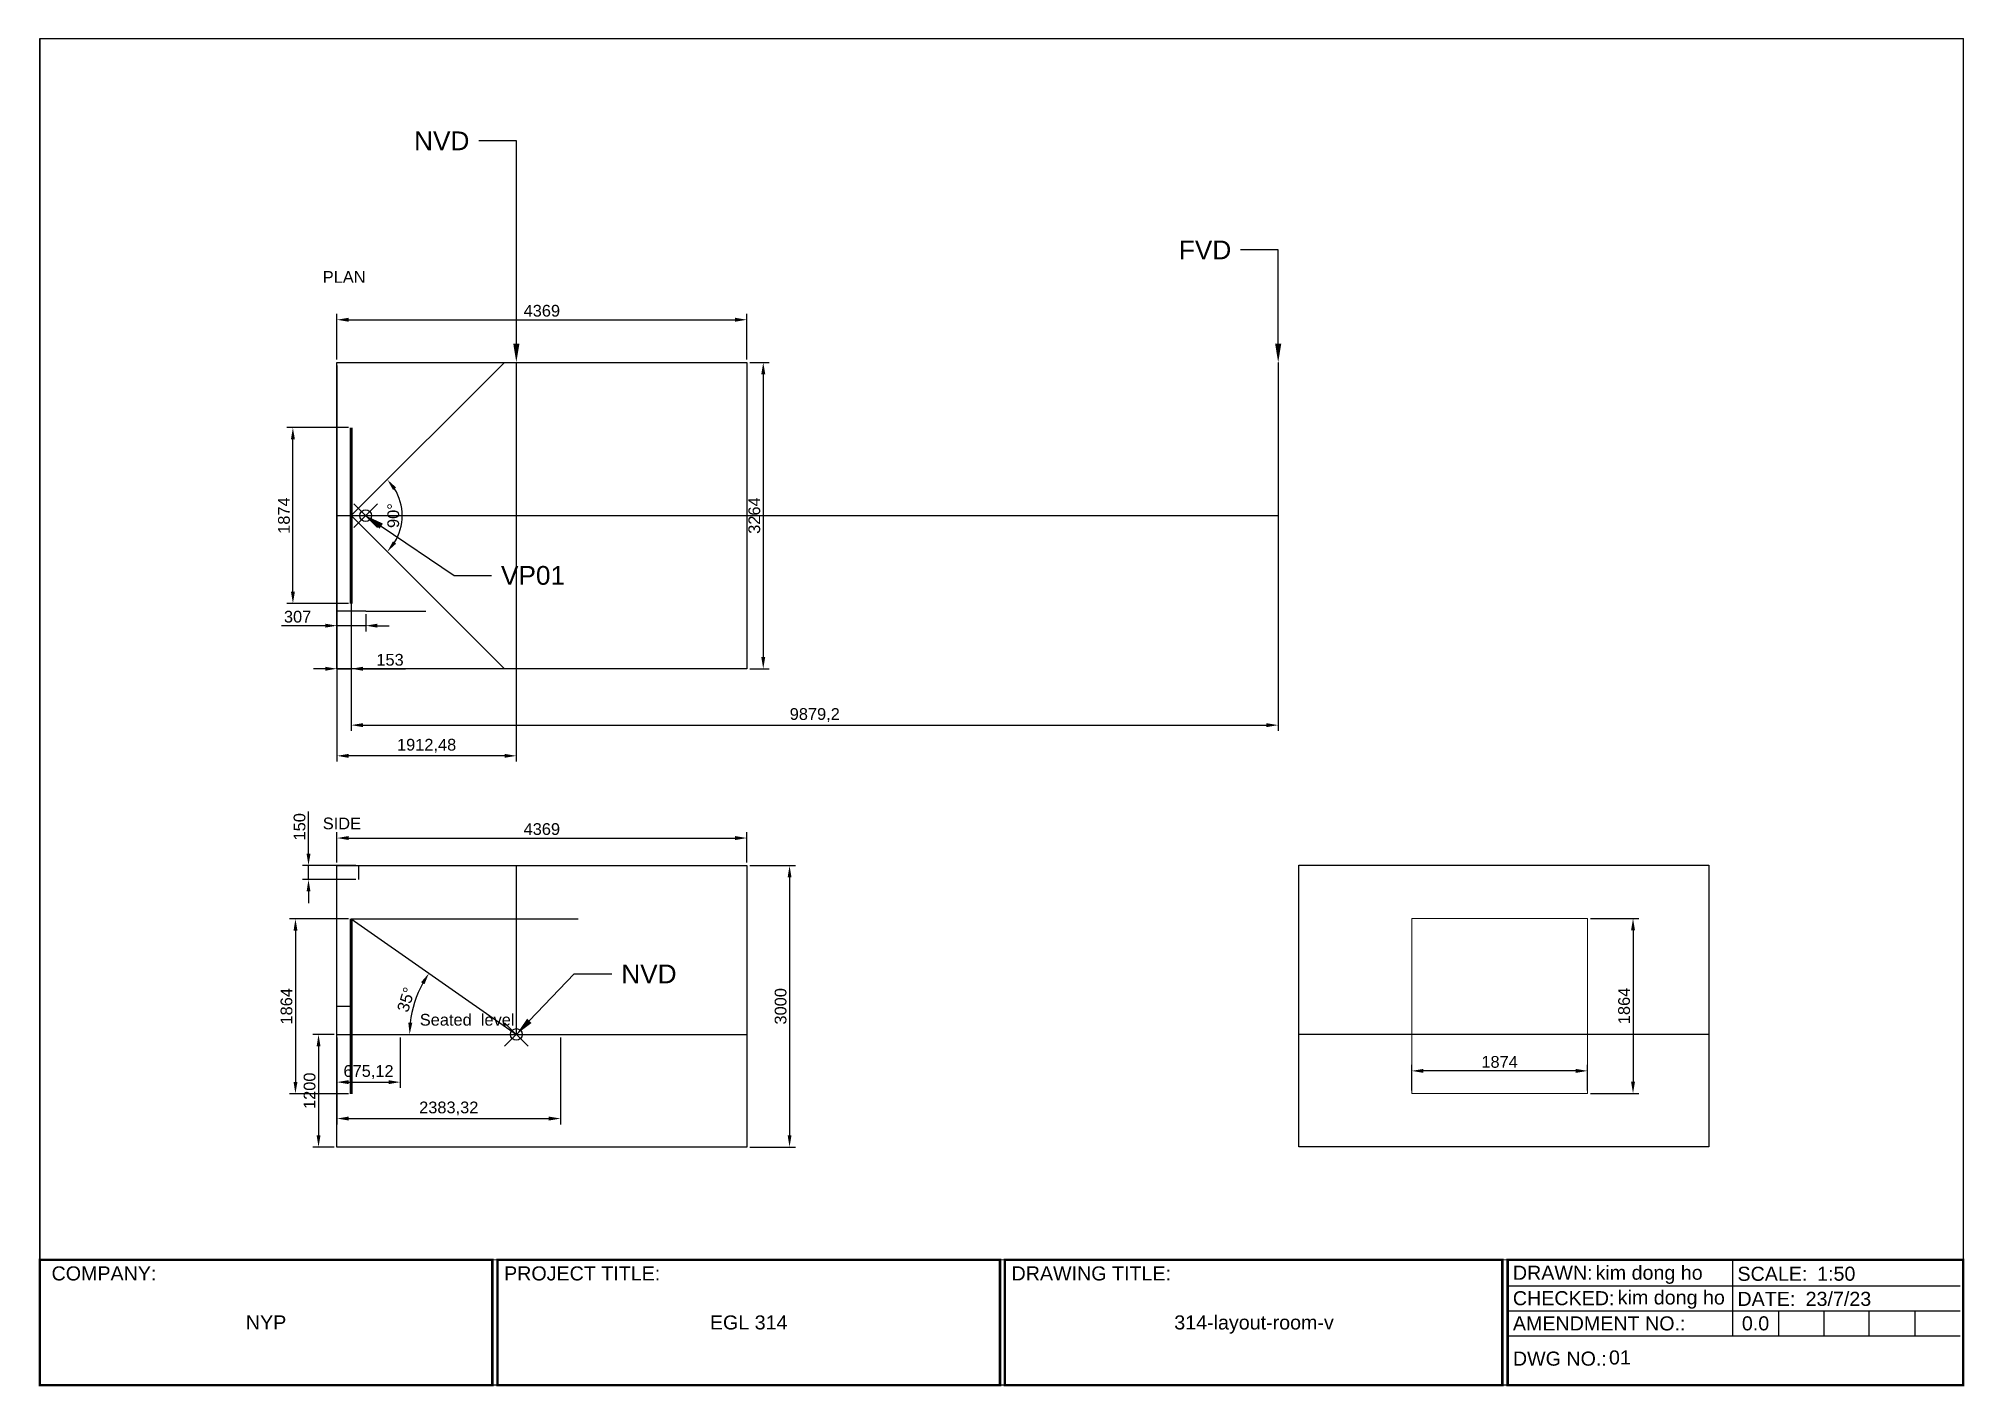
# Paper-space layout 'a3-ccw-ls' of a CAD drawing. Header units: millimetres. Extents: x 5 to 415, y 5 to 292.
# The model-space entities are those that its viewports show. They can reach past a viewport. Long polylines and large blocks are cut down to what shows.
import ezdxf
from ezdxf import colors
from ezdxf.entities.mleader import LeaderData, LeaderLine
from ezdxf.enums import TextEntityAlignment as Align
from ezdxf.math import Vec2, Vec3

# ---------------------------------------------------------------- set-up
doc = ezdxf.new("R2010")
doc.units = ezdxf.units.MM
doc.header["$PDMODE"] = 35
doc.header["$PDSIZE"] = 125
doc.linetypes.add('ACAD_ISO02W100', pattern=[15, 12, -3])
doc.layers.add('TITLE', color=7, linetype='Continuous')
doc.layers.add('Video', color=7, linetype='Continuous')
doc.styles.add('Annotative', font='arial.ttf')
doc.styles.get("Standard").update_dxf_attribs({"font": 'arial.ttf'})
doc.dimstyles.new('Annotative', dxfattribs={"dimscale": 0, "dimtxt": 2.5, "dimasz": 2.5, "dimexe": 1.25, "dimexo": 0.625, "dimtad": 1, "dimtxsty": 'Standard', "dimcen": 2.5, "dimadec": 0, "dimazin": 0, "dimtfac": 1, "dimtmove": 0, "dimatfit": 3, "dimfxl": 1, "dimarcsym": 0})

# ---------------------------------------------------------------- blocks, each defined once
blk = doc.blocks.new('a3-title-ccw-ls')
blk.add_lwpolyline([(5, 292), (415, 292), (415, 5), (5, 5)], close=True)
at = {"layer": 'TITLE'}
for p, q in [((365.85, 31.74), (365.85, 15.54)), ((317.91, 26.2), (414.37, 26.2)), ((317.91, 20.84), (414.37, 20.84)), ((375.62, 20.84), (375.62, 15.54)), ((385.3, 20.84), (385.3, 15.54)), ((394.9, 20.84), (394.9, 15.54)), ((404.67, 20.84), (404.67, 15.54)), ((317.91, 15.54), (414.37, 15.54))]:
    blk.add_line(p, q, dxfattribs=at)
at = {"layer": 'TITLE', "const_width": 0.536}
for points in [[(5, 5), (5, 31.74), (101.48, 31.74), (101.48, 5)], [(102.56, 31.74), (209.66, 31.74), (209.66, 5), (102.56, 5)], [(210.72, 31.74), (316.77, 31.74), (316.77, 5), (210.72, 5)], [(317.88, 31.74), (415, 31.74), (415, 5), (317.88, 5)]]:
    blk.add_lwpolyline(points, close=True, dxfattribs=at)
for s, p in [('COMPANY:', (7.51, 30.33)), ('PROJECT TITLE:', (103.97, 30.33)), ('DRAWING TITLE:', (212.14, 30.33))]:
    blk.add_text(s, height=3).set_placement(p, align=Align.TOP_LEFT)
for s, p in [('DRAWN:', (327.5, 28.97)), ('SCALE:', (374.33, 28.75)), ('CHECKED:', (329.83, 23.55)), ('DATE:', (373.04, 23.4)), ('AMENDMENT NO.:', (337.4, 18.18)), ('DWG NO.:', (329.02, 10.67))]:
    blk.add_text(s, height=3).set_placement(p, align=Align.MIDDLE_CENTER)
for tag, p in [('DRAWN', (336.63, 26.59)), ('SCALE', (382.34, 26.37)), ('CHECKED', (341.36, 21.3)), ('DD/MM/YY', (379.78, 21.01)), ('DWGNO', (339.49, 8.52))]:
    blk.add_attdef(tag, text='', height=3).set_placement(p, align=Align.BOTTOM_LEFT)
for tag, p in [('COMPANY', (53.24, 18.37)), ('PROJECTTITLE', (156.11, 18.37)), ('DRAWINGTITLE', (263.83, 18.37)), ('VER', (370.74, 18.19))]:
    blk.add_attdef(tag, text='', height=3).set_placement(p, align=Align.MIDDLE_CENTER)
blk = doc.blocks.new('*D231')
at = {"color": 0, "lineweight": -2, "transparency": 16777216}
for p, q in [((71655, 48135), (71001, 48135)), ((71064, 46386), (71064, 48010)), ((71655, 46261), (71001, 46261))]:
    blk.add_line(p, q, dxfattribs=at)
at = {"color": 0, "transparency": 16777216}
for points in [[(71043, 48010), (71085, 48010), (71064, 48135)], [(71043, 46386), (71085, 46386), (71064, 46261)]]:
    blk.add_solid(points, dxfattribs=at)
at = {"layer": 'Defpoints', "color": 0, "transparency": 16777216}
for p in [(71064, 48135), (71686, 48135), (71686, 46261)]:
    blk.add_point(p, dxfattribs=at)
at = {"color": 0, "transparency": 16777216, "insert": (70969, 47198), "char_height": 125, "attachment_point": 5, "rotation": 90}
blk.add_mtext('1874', dxfattribs=at)
blk = doc.blocks.new('*D232')
at = {"color": 0, "lineweight": -2, "transparency": 16777216}
for p, q in [((75933, 48830), (76139, 48830)), ((76077, 48705), (76077, 45691)), ((75933, 45566), (76139, 45566))]:
    blk.add_line(p, q, dxfattribs=at)
at = {"color": 0, "transparency": 16777216}
for points in [[(76056, 48705), (76098, 48705), (76077, 48830)], [(76056, 45691), (76098, 45691), (76077, 45566)]]:
    blk.add_solid(points, dxfattribs=at)
at = {"layer": 'Defpoints', "color": 0, "transparency": 16777216}
for p in [(75902, 48830), (75902, 45566), (76077, 45566)]:
    blk.add_point(p, dxfattribs=at)
at = {"color": 0, "transparency": 16777216, "insert": (75982, 47198), "char_height": 125, "attachment_point": 5, "rotation": 90}
blk.add_mtext('3264', dxfattribs=at)
blk = doc.blocks.new('*D233')
at = {"color": 0, "lineweight": -2, "transparency": 16777216}
for p, q in [((71533, 48861), (71533, 49348)), ((71658, 49285), (75777, 49285)), ((75902, 48861), (75902, 49348))]:
    blk.add_line(p, q, dxfattribs=at)
at = {"color": 0, "transparency": 16777216}
for points in [[(71658, 49306), (71658, 49264), (71533, 49285)], [(75777, 49306), (75777, 49264), (75902, 49285)]]:
    blk.add_solid(points, dxfattribs=at)
at = {"layer": 'Defpoints', "color": 0, "transparency": 16777216}
for p in [(75902, 49285), (71533, 48830), (75902, 48830)]:
    blk.add_point(p, dxfattribs=at)
at = {"color": 0, "transparency": 16777216, "insert": (73717, 49380), "char_height": 125, "attachment_point": 5}
blk.add_mtext('4369', dxfattribs=at)
blk = doc.blocks.new('*D234')
at = {"color": 0, "lineweight": -2, "transparency": 16777216}
for p, q in [((75933, 43469), (76420, 43469)), ((76357, 43344), (76357, 40594)), ((75933, 40469), (76420, 40469))]:
    blk.add_line(p, q, dxfattribs=at)
at = {"color": 0, "transparency": 16777216}
for points in [[(76337, 43344), (76378, 43344), (76357, 43469)], [(76337, 40594), (76378, 40594), (76357, 40469)]]:
    blk.add_solid(points, dxfattribs=at)
at = {"layer": 'Defpoints', "color": 0, "transparency": 16777216}
for p in [(75902, 43469), (75902, 40469), (76357, 40469)]:
    blk.add_point(p, dxfattribs=at)
at = {"color": 0, "transparency": 16777216, "insert": (76262, 41969), "char_height": 125, "attachment_point": 5, "rotation": 90}
blk.add_mtext('3000', dxfattribs=at)
blk = doc.blocks.new('*D235')
at = {"color": 0, "lineweight": -2, "transparency": 16777216}
for p, q in [((71533, 43500), (71533, 43825)), ((71658, 43762), (75777, 43762)), ((75902, 43500), (75902, 43825))]:
    blk.add_line(p, q, dxfattribs=at)
at = {"color": 0, "transparency": 16777216}
for points in [[(71658, 43783), (71658, 43741), (71533, 43762)], [(75777, 43783), (75777, 43741), (75902, 43762)]]:
    blk.add_solid(points, dxfattribs=at)
at = {"layer": 'Defpoints', "color": 0, "transparency": 16777216}
for p in [(75902, 43762), (71533, 43469), (75902, 43469)]:
    blk.add_point(p, dxfattribs=at)
at = {"color": 0, "transparency": 16777216, "insert": (73717, 43857), "char_height": 125, "attachment_point": 5}
blk.add_mtext('4369', dxfattribs=at)
blk = doc.blocks.new('*D221')
at = {"color": 0, "lineweight": -2, "transparency": 16777216}
for p, q in [((71655, 42901), (71029, 42901)), ((71091, 42776), (71091, 41162)), ((71655, 41037), (71029, 41037))]:
    blk.add_line(p, q, dxfattribs=at)
at = {"color": 0, "transparency": 16777216}
for points in [[(71071, 42776), (71112, 42776), (71091, 42901)], [(71071, 41162), (71112, 41162), (71091, 41037)]]:
    blk.add_solid(points, dxfattribs=at)
at = {"layer": 'Defpoints', "color": 0, "transparency": 16777216}
for p in [(71686, 42901), (71091, 41037), (71686, 41037)]:
    blk.add_point(p, dxfattribs=at)
at = {"color": 0, "transparency": 16777216, "insert": (70996, 41969), "char_height": 125, "attachment_point": 5, "rotation": 90}
blk.add_mtext('1864', dxfattribs=at)
blk = doc.blocks.new('*D222')
at = {"layer": 'Defpoints', "color": 0, "transparency": 16777216}
for p in [(73318, 48830), (71686, 47198), (71686, 47198), (72211, 47057), (73318, 45566)]:
    blk.add_point(p, dxfattribs=at)
at = {"layer": 'Video', "color": 0, "lineweight": -2, "transparency": 16777216}
blk.add_arc((71686, 47198), 543, 328.2128, 31.7872, dxfattribs=at)
at = {"layer": 'Video', "color": 0, "transparency": 16777216}
for points in [[(72131, 47471), (72164, 47497), (72070, 47582)], [(72164, 46899), (72131, 46925), (72070, 46814)]]:
    blk.add_solid(points, dxfattribs=at)
at = {"layer": 'Video', "color": 0, "transparency": 16777216, "insert": (72134, 47198), "char_height": 125, "attachment_point": 5, "rotation": 90}
blk.add_mtext('90°', dxfattribs=at)
blk = doc.blocks.new('*D223')
at = {"color": 0, "lineweight": -2, "transparency": 16777216}
for p, q in [((71230, 43594), (71230, 44046)), ((71735, 43469), (71168, 43469)), ((71735, 43319), (71168, 43319)), ((71230, 43319), (71230, 43469)), ((71230, 43194), (71230, 43069))]:
    blk.add_line(p, q, dxfattribs=at)
at = {"color": 0, "transparency": 16777216}
for points in [[(71210, 43594), (71251, 43594), (71230, 43469)], [(71210, 43194), (71251, 43194), (71230, 43319)]]:
    blk.add_solid(points, dxfattribs=at)
at = {"layer": 'Defpoints', "color": 0, "transparency": 16777216}
for p in [(71230, 43469), (71766, 43469), (71766, 43319)]:
    blk.add_point(p, dxfattribs=at)
at = {"color": 0, "transparency": 16777216, "insert": (71135, 43882), "char_height": 125, "attachment_point": 5, "rotation": 90}
blk.add_mtext('150', dxfattribs=at)
blk = doc.blocks.new('*D224')
at = {"color": 0, "lineweight": -2, "transparency": 16777216}
for p, q in [((71408, 46025), (70944, 46025)), ((71533, 46149), (71533, 45963)), ((71840, 46025), (71533, 46025)), ((71840, 46149), (71840, 45963)), ((71965, 46025), (72090, 46025))]:
    blk.add_line(p, q, dxfattribs=at)
at = {"color": 0, "transparency": 16777216}
for points in [[(71408, 46046), (71408, 46004), (71533, 46025)], [(71965, 46046), (71965, 46004), (71840, 46025)]]:
    blk.add_solid(points, dxfattribs=at)
at = {"layer": 'Defpoints', "color": 0, "transparency": 16777216}
for p in [(71533, 46181), (71533, 46025), (71840, 46181)]:
    blk.add_point(p, dxfattribs=at)
at = {"color": 0, "transparency": 16777216, "insert": (71114, 46120), "char_height": 125, "attachment_point": 5}
blk.add_mtext('307', dxfattribs=at)
blk = doc.blocks.new('*D227')
at = {"color": 0, "lineweight": -2, "transparency": 16777216}
for p, q in [((71533, 47166), (71533, 45503)), ((71686, 47166), (71686, 45503)), ((71408, 45566), (71283, 45566)), ((71533, 45566), (71686, 45566)), ((71811, 45566), (72263, 45566))]:
    blk.add_line(p, q, dxfattribs=at)
at = {"color": 0, "transparency": 16777216}
for points in [[(71408, 45587), (71408, 45545), (71533, 45566)], [(71811, 45587), (71811, 45545), (71686, 45566)]]:
    blk.add_solid(points, dxfattribs=at)
at = {"layer": 'Defpoints', "color": 0, "transparency": 16777216}
for p in [(71533, 47198), (71686, 47198), (71686, 45566)]:
    blk.add_point(p, dxfattribs=at)
at = {"color": 0, "transparency": 16777216, "insert": (72099, 45661), "char_height": 125, "attachment_point": 5}
blk.add_mtext('153', dxfattribs=at)
blk = doc.blocks.new('*D228')
at = {"color": 0, "lineweight": -2, "transparency": 16777216}
for p, q in [((71502, 41669), (71275, 41669)), ((71337, 41544), (71337, 40594)), ((71502, 40469), (71275, 40469))]:
    blk.add_line(p, q, dxfattribs=at)
at = {"color": 0, "transparency": 16777216}
for points in [[(71317, 41544), (71358, 41544), (71337, 41669)], [(71317, 40594), (71358, 40594), (71337, 40469)]]:
    blk.add_solid(points, dxfattribs=at)
at = {"layer": 'Defpoints', "color": 0, "transparency": 16777216}
for p in [(71533, 41669), (71337, 40469), (71533, 40469)]:
    blk.add_point(p, dxfattribs=at)
at = {"color": 0, "transparency": 16777216, "insert": (71242, 41069), "char_height": 125, "attachment_point": 5, "rotation": 90}
blk.add_mtext('1200', dxfattribs=at)
blk = doc.blocks.new('*D229')
at = {"layer": 'Defpoints', "color": 0, "transparency": 16777216}
for p in [(71533, 41669), (72208, 41669), (72208, 41161)]:
    blk.add_point(p, dxfattribs=at)
at = {"layer": 'Video', "color": 0, "lineweight": -2, "transparency": 16777216}
for p, q in [((71533, 41638), (71533, 41099)), ((72208, 41638), (72208, 41099)), ((71658, 41161), (72083, 41161))]:
    blk.add_line(p, q, dxfattribs=at)
at = {"layer": 'Video', "color": 0, "transparency": 16777216}
for points in [[(71658, 41182), (71658, 41140), (71533, 41161)], [(72083, 41182), (72083, 41140), (72208, 41161)]]:
    blk.add_solid(points, dxfattribs=at)
at = {"layer": 'Video', "color": 0, "transparency": 16777216, "insert": (71870, 41268), "char_height": 125, "attachment_point": 5}
blk.add_mtext('675,12', dxfattribs=at)
blk = doc.blocks.new('*D230')
at = {"layer": 'Defpoints', "color": 0, "transparency": 16777216}
for p in [(71533, 41669), (73916, 41669), (73916, 40773)]:
    blk.add_point(p, dxfattribs=at)
at = {"layer": 'Video', "color": 0, "lineweight": -2, "transparency": 16777216}
for p, q in [((71533, 41638), (71533, 40711)), ((73916, 41638), (73916, 40711)), ((71658, 40773), (73791, 40773))]:
    blk.add_line(p, q, dxfattribs=at)
at = {"layer": 'Video', "color": 0, "transparency": 16777216}
for points in [[(71658, 40794), (71658, 40752), (71533, 40773)], [(73791, 40794), (73791, 40752), (73916, 40773)]]:
    blk.add_solid(points, dxfattribs=at)
at = {"layer": 'Video', "color": 0, "transparency": 16777216, "insert": (72725, 40880), "char_height": 125, "attachment_point": 5}
blk.add_mtext('2383,32', dxfattribs=at)
blk = doc.blocks.new('*D216')
at = {"layer": 'Defpoints', "color": 0, "transparency": 16777216}
for p in [(82988, 41281), (82988, 41041), (84862, 41041)]:
    blk.add_point(p, dxfattribs=at)
at = {"layer": 'Video', "color": 0, "lineweight": -2, "transparency": 16777216}
for p, q in [((82988, 41072), (82988, 41344)), ((84737, 41281), (83113, 41281)), ((84862, 41072), (84862, 41344))]:
    blk.add_line(p, q, dxfattribs=at)
at = {"layer": 'Video', "color": 0, "transparency": 16777216}
for points in [[(83113, 41302), (83113, 41260), (82988, 41281)], [(84737, 41302), (84737, 41260), (84862, 41281)]]:
    blk.add_solid(points, dxfattribs=at)
at = {"layer": 'Video', "color": 0, "transparency": 16777216, "insert": (83925, 41376), "char_height": 125, "attachment_point": 5}
blk.add_mtext('1874', dxfattribs=at)
blk = doc.blocks.new('*D217')
at = {"layer": 'Defpoints', "color": 0, "transparency": 16777216}
for p in [(84862, 42905), (84862, 41041), (85347, 41041)]:
    blk.add_point(p, dxfattribs=at)
at = {"layer": 'Video', "color": 0, "lineweight": -2, "transparency": 16777216}
for p, q in [((84893, 42905), (85409, 42905)), ((85347, 42780), (85347, 41166)), ((84893, 41041), (85409, 41041))]:
    blk.add_line(p, q, dxfattribs=at)
at = {"layer": 'Video', "color": 0, "transparency": 16777216}
for points in [[(85326, 42780), (85368, 42780), (85347, 42905)], [(85326, 41166), (85368, 41166), (85347, 41041)]]:
    blk.add_solid(points, dxfattribs=at)
at = {"layer": 'Video', "color": 0, "transparency": 16777216, "insert": (85252, 41973), "char_height": 125, "attachment_point": 5, "rotation": 90}
blk.add_mtext('1864', dxfattribs=at)
blk = doc.blocks.new('*D218')
at = {"layer": 'Defpoints', "color": 0, "transparency": 16777216}
for p in [(71686, 42901), (72401, 42120), (71533, 41669), (73445, 41669), (75902, 41669)]:
    blk.add_point(p, dxfattribs=at)
at = {"layer": 'Video', "color": 0, "lineweight": -2, "transparency": 16777216}
blk.add_arc((73445, 41669), 1137, 151.3023, 173.6977, dxfattribs=at)
at = {"layer": 'Video', "color": 0, "transparency": 16777216}
for points in [[(72430, 42226), (72466, 42204), (72514, 42321)], [(72336, 41793), (72294, 41795), (72308, 41669)]]:
    blk.add_solid(points, dxfattribs=at)
at = {"layer": 'Video', "color": 0, "transparency": 16777216, "insert": (72270, 42040), "char_height": 125, "attachment_point": 5, "rotation": 72.5}
blk.add_mtext('35°', dxfattribs=at)
blk = doc.blocks.new('*D219')
at = {"layer": 'Defpoints', "color": 0, "transparency": 16777216}
for p in [(71686, 47198), (81565, 47198), (81565, 44965)]:
    blk.add_point(p, dxfattribs=at)
at = {"layer": 'Video', "color": 0, "lineweight": -2, "transparency": 16777216}
for p, q in [((71686, 47166), (71686, 44903)), ((81565, 47166), (81565, 44903)), ((71811, 44965), (81440, 44965))]:
    blk.add_line(p, q, dxfattribs=at)
at = {"layer": 'Video', "color": 0, "transparency": 16777216}
for points in [[(71811, 44986), (71811, 44944), (71686, 44965)], [(81440, 44986), (81440, 44944), (81565, 44965)]]:
    blk.add_solid(points, dxfattribs=at)
at = {"layer": 'Video', "color": 0, "transparency": 16777216, "insert": (76626, 45072), "char_height": 125, "attachment_point": 5}
blk.add_mtext('9879,2', dxfattribs=at)
blk = doc.blocks.new('*D220')
at = {"layer": 'Defpoints', "color": 0, "transparency": 16777216}
for p in [(71533, 48830), (73445, 48830), (71533, 44638)]:
    blk.add_point(p, dxfattribs=at)
at = {"layer": 'Video', "color": 0, "lineweight": -2, "transparency": 16777216}
for p, q in [((71533, 48798), (71533, 44576)), ((73445, 48798), (73445, 44576)), ((73320, 44638), (71658, 44638))]:
    blk.add_line(p, q, dxfattribs=at)
at = {"layer": 'Video', "color": 0, "transparency": 16777216}
for points in [[(71658, 44659), (71658, 44617), (71533, 44638)], [(73320, 44659), (73320, 44617), (73445, 44638)]]:
    blk.add_solid(points, dxfattribs=at)
at = {"layer": 'Video', "color": 0, "transparency": 16777216, "insert": (72489, 44745), "char_height": 125, "attachment_point": 5}
blk.add_mtext('1912,48', dxfattribs=at)

msp = doc.modelspace()

# ---------------------------------------------------------------- linework, layer by layer
for p, q in [((73445.378, 45565.75), (73445.378, 48829.75)), ((81565.1, 48829.75), (81565.1, 45565.75)), ((71532.9, 47197.75), (71685.9, 47197.75)), ((71685.9, 47197.75), (72772.4, 47197.75)), ((71839.9, 46180.75), (71532.9, 46180.75)), ((71839.9, 46180.75), (72481.4, 46180.75)), ((71765.9, 43319.25), (71765.9, 43469.25)), ((73445.378, 41669.25), (73445.378, 43469.25)), ((71685.9, 42901.25), (74103.4, 42901.25)), ((71532.9, 41969.25), (71685.9, 41969.25))]:
    msp.add_line(p, q)
at = {"lineweight": 53}
msp.add_line((71685.9, 46260.75), (71685.9, 48134.75), dxfattribs=at)
at = {"linetype": 'ACAD_ISO02W100'}
for p, q in [((81785.8, 41673), (86154.8, 41673)), ((71532.9, 41669.25), (75901.9, 41669.25))]:
    msp.add_line(p, q, dxfattribs=at)
for points in [[(71532.9, 45565.75), (71532.9, 48829.75), (75901.9, 48829.75), (75901.9, 45565.75)], [(71532.9, 43469.25), (75901.9, 43469.25), (75901.9, 40469.25), (71532.9, 40469.25)], [(81785.8, 43473), (86154.8, 43473), (86154.8, 40473), (81785.8, 40473)]]:
    msp.add_lwpolyline(points, close=True)
at = {"layer": 'Video'}
for p, q in [((71685.9, 47197.75), (73317.9, 48829.75)), ((71685.9, 47197.75), (73317.9, 45565.75)), ((71685.9, 42901.25), (73445.378, 41669.25))]:
    msp.add_line(p, q, dxfattribs=at)
at = {"layer": 'Video', "linetype": 'ACAD_ISO02W100'}
msp.add_line((71685.9, 47197.75), (81565.1, 47197.75), dxfattribs=at)
at = {"layer": 'Video', "lineweight": 53}
msp.add_line((71685.9, 42901.25), (71685.9, 41037.25), dxfattribs=at)
at = {"layer": 'Video', "lineweight": 0}
for p, q in [((82987.8, 42905), (82987.8, 41041)), ((84861.8, 42905), (82987.8, 42905)), ((84861.8, 42905), (84861.8, 41041)), ((84861.8, 41041), (82987.8, 41041))]:
    msp.add_line(p, q, dxfattribs=at)
at = {"layer": 'Video'}
for p in [(71839.9, 47197.75), (73445.378, 41669.25)]:
    msp.add_point(p, dxfattribs=at)

# ---------------------------------------------------------------- texts
at = {"char_height": 125, "attachment_point": 1, "style": 'Annotative'}
for s, insert, width in [('PLAN', (71382.4, 49803.25), 916), ('SIDE', (71382.4, 43980.25), 150.5), ('Seated  level', (72416.4, 41888.25), 1233.41405)]:
    msp.add_mtext(s, dxfattribs=dict(at, insert=insert, width=width))

# ---------------------------------------------------------------- dimensions: what is measured, and where the dimension line sits
for base, p1, p2, picture, middle in [((75901.9, 49285.25), (71532.9, 48829.75), (75901.9, 48829.75), '*D233', (73717.4, 49380.364)), ((71685.9, 45565.75), (71532.9, 47197.75), (71685.9, 47197.75), '*D227', (72099.355, 45660.864)), ((71532.9, 46025.25), (71839.9, 46180.75), (71532.9, 46180.75), '*D224', (71113.604, 46120.364)), ((75901.9, 43762.25), (71532.9, 43469.25), (75901.9, 43469.25), '*D235', (73717.4, 43857.364))]:
    dim = msp.add_linear_dim(base=base, p1=p1, p2=p2, dimstyle='Annotative')
    dim.commit()
    dim.dimension.update_dxf_attribs({"geometry": picture, "text_midpoint": middle})
for base, p1, p2, picture, middle in [((76076.9, 45565.75), (75901.9, 48829.75), (75901.9, 45565.75), '*D232', (75981.786, 47197.75)), ((71063.9, 48134.75), (71685.9, 46260.75), (71685.9, 48134.75), '*D231', (70968.828, 47197.75)), ((71230.4, 43469.25), (71765.9, 43319.25), (71765.9, 43469.25), '*D223', (71135.328, 43882.492)), ((76357.4, 40469.25), (75901.9, 43469.25), (75901.9, 40469.25), '*D234', (76262.286, 41969.25)), ((71091.4, 41037.25), (71685.9, 42901.25), (71685.9, 41037.25), '*D221', (70996.328, 41969.25)), ((71337.4, 40469.25), (71532.9, 41669.25), (71532.9, 40469.25), '*D228', (71242.328, 41069.25))]:
    dim = msp.add_linear_dim(base=base, p1=p1, p2=p2, angle=90, dimstyle='Annotative')
    dim.commit()
    dim.dimension.update_dxf_attribs({"geometry": picture, "text_midpoint": middle})
at = {"layer": 'Video'}
for base, p1, p2, picture, middle in [((71532.9, 44638.25), (73445.378, 48829.75), (71532.9, 48829.75), '*D220', (72489.139, 44744.619)), ((81565.1, 44965.25), (71685.9, 47197.75), (81565.1, 47197.75), '*D219', (76625.5, 45071.619)), ((72208.016, 41161.25), (71532.9, 41669.25), (72208.016, 41669.25), '*D229', (71870.458, 41267.619)), ((73916.222, 40773.25), (71532.9, 41669.25), (73916.222, 41669.25), '*D230', (72724.561, 40879.619)), ((82987.8, 41281), (84861.8, 41041), (82987.8, 41041), '*D216', (83924.8, 41376.072))]:
    dim = msp.add_linear_dim(base=base, p1=p1, p2=p2, dimstyle='Annotative', dxfattribs=at)
    dim.commit()
    dim.dimension.update_dxf_attribs({"geometry": picture, "text_midpoint": middle})
for base, line1, line2, picture, middle in [((72210.639, 47057.147), ((71685.9, 47197.75), (73317.9, 45565.75)), ((71685.9, 47197.75), (73317.9, 48829.75)), '*D222', (72134.078, 47197.75)), ((72401.379, 42119.587), ((71532.9, 41669.25), (75901.9, 41669.25)), ((71685.9, 42901.25), (73445.378, 41669.25)), '*D218', (72270.303, 42039.75))]:
    dim = msp.add_angular_dim_2l(base=base, line1=line1, line2=line2, dimstyle='Annotative', override={"dimscale": 0}, dxfattribs=at)
    dim.commit()
    dim.dimension.update_dxf_attribs({"geometry": picture, "text_midpoint": middle})
dim = msp.add_linear_dim(base=(85346.8, 41041), p1=(84861.8, 42905), p2=(84861.8, 41041), angle=90, dimstyle='Annotative', dxfattribs=at)
dim.commit()
dim.dimension.update_dxf_attribs({"geometry": '*D217', "text_midpoint": (85251.728, 41973)})

# ---------------------------------------------------------------- leaders
ml = msp.add_multileader_mtext('Standard', dxfattribs=at)
ml.set_content('NVD', color=256)
ml.set_leader_properties()
ml.build(insert=Vec2(0, 0))
ml.multileader.update_dxf_attribs({"arrow_head_size": 200, "scale": 50})
ctx = ml.context
ctx.base_point, ctx.scale, ctx.char_height, ctx.arrow_head_size, ctx.landing_gap_size, ctx.plane_origin = Vec3(72291.627, 51191.25), 50, 200, 200, 100, Vec3(73445.378, 48829.75)
ctx.text_align_type = 2
notes = []
notes.append((ctx, [(0, (1, 1, 0), (73445.378, 51191.25), (-1, 0), 400, [(0, [(73445.378, 48829.75)], 0, [])])]))
ctx.mtext.insert, ctx.mtext.alignment, ctx.mtext.flow_direction = Vec3(72945.378, 51291.25), 3, 5
ml = msp.add_multileader_mtext('Standard', dxfattribs=at)
ml.set_content('FVD', color=256)
ml.set_leader_properties()
ml.build(insert=Vec2(0, 0))
ml.multileader.update_dxf_attribs({"arrow_head_size": 200, "scale": 50})
ctx = ml.context
ctx.base_point, ctx.scale, ctx.char_height, ctx.arrow_head_size, ctx.landing_gap_size, ctx.plane_origin = Vec3(80444.09, 50029.25), 50, 200, 200, 100, Vec3(81565.1, 48829.75)
ctx.text_align_type = 2
notes.append((ctx, [(0, (1, 1, 0), (81565.1, 50029.25), (-1, 0), 400, [(0, [(81565.1, 48829.75)], 0, [])])]))
ctx.mtext.insert, ctx.mtext.alignment, ctx.mtext.flow_direction = Vec3(81065.1, 50129.25), 3, 5
ml = msp.add_multileader_mtext('Standard', dxfattribs=at)
ml.set_content('VP01', color=256)
ml.set_leader_properties()
ml.build(insert=Vec2(0, 0))
ml.multileader.update_dxf_attribs({"arrow_head_size": 200, "scale": 50})
ctx = ml.context
ctx.base_point, ctx.scale, ctx.char_height, ctx.arrow_head_size, ctx.landing_gap_size, ctx.plane_origin = Vec3(73181.4, 46559.25), 50, 200, 200, 100, Vec3(71839.9, 47197.75)
notes.append((ctx, [(0, (1, 1, 0), (72781.4, 46559.25), (1, 0), 400, [(0, [(71839.9, 47197.75)], 0, [])])]))
ctx.mtext.insert, ctx.mtext.flow_direction = Vec3(73281.4, 46660.955), 5
ml = msp.add_multileader_mtext('Standard', dxfattribs=at)
ml.set_content('NVD', color=256)
ml.set_leader_properties()
ml.build(insert=Vec2(0, 0))
ml.multileader.update_dxf_attribs({"arrow_head_size": 200, "scale": 50})
ctx = ml.context
ctx.base_point, ctx.scale, ctx.char_height, ctx.arrow_head_size, ctx.landing_gap_size, ctx.plane_origin = Vec3(74463.4, 42314.25), 50, 200, 200, 100, Vec3(73445.378, 41669.25)
notes.append((ctx, [(0, (1, 1, 0), (74063.4, 42314.25), (1, 0), 400, [(0, [(73445.378, 41669.25)], 0, [])])]))
ctx.mtext.insert, ctx.mtext.flow_direction = Vec3(74563.4, 42414.25), 5
for ctx, leaders in notes:
    for number, flags, end, landing, length, lines in leaders:
        leader = LeaderData()
        leader.index, (leader.has_last_leader_line, leader.has_dogleg_vector, leader.attachment_direction) = number, flags
        leader.last_leader_point, leader.dogleg_vector, leader.dogleg_length = Vec3(end), Vec3(landing), length
        for number, points, colour, breaks in lines:
            line = LeaderLine()
            line.index, line.vertices, line.color, line.breaks = number, Vec3.list(points), colors.encode_raw_color(colour), breaks
            leader.lines.append(line)
        ctx.leaders.append(leader)

psp = doc.layouts.new('a3-ccw-ls')

# ---------------------------------------------------------------- block references
ref = psp.add_blockref('a3-title-ccw-ls', (-0.01, 0))
ref.add_attrib('COMPANY', 'NYP', dxfattribs={"height": 3}).set_placement((53.23, 18.38), align=Align.MIDDLE_CENTER)
ref.add_attrib('PROJECTTITLE', 'EGL 314', dxfattribs={"height": 3}).set_placement((156.1, 18.38), align=Align.MIDDLE_CENTER)
ref.add_attrib('DRAWINGTITLE', '314-layout-room-v', dxfattribs={"height": 3}).set_placement((263.82, 18.38), align=Align.MIDDLE_CENTER)
ref.add_attrib('DWGNO', '01', dxfattribs={"height": 3}).set_placement((339.48, 8.52), align=Align.BOTTOM_LEFT)
ref.add_attrib('SCALE', '1:50', dxfattribs={"height": 3}).set_placement((383.85, 26.37), align=Align.BOTTOM_LEFT)
ref.add_attrib('DRAWN', 'kim dong ho', dxfattribs={"height": 3}).set_placement((336.62, 26.59), align=Align.BOTTOM_LEFT)
ref.add_attrib('CHECKED', 'kim dong ho', dxfattribs={"height": 3}).set_placement((341.35, 21.31), align=Align.BOTTOM_LEFT)
ref.add_attrib('VER', '0.0', dxfattribs={"height": 3}).set_placement((370.72, 18.19), align=Align.MIDDLE_CENTER)
ref.add_attrib('DD/MM/YY', '23/7/23', dxfattribs={"height": 3}).set_placement((381.39, 21.01), align=Align.BOTTOM_LEFT)

# ---------------------------------------------------------------- viewports
at = {"layer": '0'}
psp.add_viewport(center=(210.04, 161.85), size=(410, 260.2559), view_center_point=(78618.69, 45773.845), view_height=13012.79604, dxfattribs=at)

doc.saveas('drawing.dxf')
